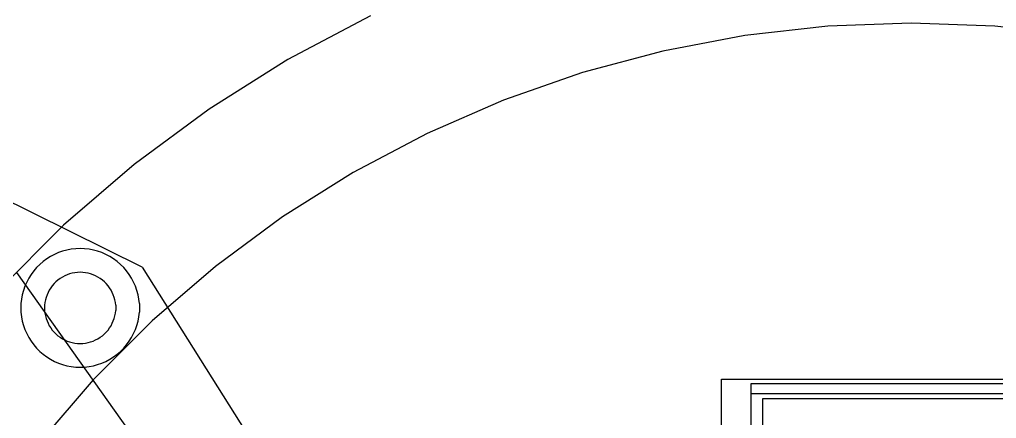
# Model space of a CAD drawing. Header units: millimetres. Extents: x -180 to 1414, y -663 to 972.
# Drawn here: x -75.1 to 7.2, y -389.3 to -355.7 of the extents above; entities that cross this region are included whole.
import ezdxf

# ---------------------------------------------------------------- set-up
doc = ezdxf.new("R2010")
doc.units = ezdxf.units.MM
doc.layers.add('HEAD_FRONT', color=8, linetype='Continuous')

msp = doc.modelspace()

# ---------------------------------------------------------------- linework, layer by layer
at = {"layer": 'HEAD_FRONT'}
for p, q in [((-64.791, -376.555), (-133.315, -342.613)), ((-45.558, -355.398), (-52.5, -359.067)), ((-45.558, -355.398), (-52.5, -359.067)), ((-7.025, -356.263), (-14.01, -357.05)), ((-7.025, -356.263), (-14.01, -357.05)), ((0, -356), (-7.025, -356.263)), ((0, -356), (-7.025, -356.263)), ((7.025, -356.263), (0, -356)), ((7.025, -356.263), (0, -356)), ((14.01, -357.05), (7.025, -356.263)), ((14.01, -357.05), (7.025, -356.263)), ((-14.01, -357.05), (-20.917, -358.357)), ((-14.01, -357.05), (-20.917, -358.357)), ((-20.917, -358.357), (-27.707, -360.176)), ((-20.917, -358.357), (-27.707, -360.176)), ((-52.5, -359.067), (-59.149, -363.245)), ((-52.5, -359.067), (-59.149, -363.245)), ((-27.707, -360.176), (-34.342, -362.498)), ((-27.707, -360.176), (-34.342, -362.498)), ((-34.342, -362.498), (-40.785, -365.309)), ((-34.342, -362.498), (-40.785, -365.309)), ((-59.149, -363.245), (-65.466, -367.908)), ((-59.149, -363.245), (-65.466, -367.908)), ((-40.785, -365.309), (-47, -368.594)), ((-40.785, -365.309), (-47, -368.594)), ((-65.466, -367.908), (-71.418, -373.03)), ((-65.466, -367.908), (-71.418, -373.03)), ((-47, -368.594), (-52.952, -372.334)), ((-47, -368.594), (-52.952, -372.334)), ((-52.952, -372.334), (-58.608, -376.508)), ((-52.952, -372.334), (-58.608, -376.508)), ((-71.418, -373.03), (-76.97, -378.582)), ((-71.418, -373.03), (-76.97, -378.582)), ((-71.116, -375.122), (-71.477, -375.219)), ((-70.749, -375.052), (-71.116, -375.122)), ((-70.377, -375.01), (-70.749, -375.052)), ((-70.004, -374.996), (-70.377, -375.01)), ((-69.63, -375.01), (-70.004, -374.996)), ((-69.258, -375.052), (-69.63, -375.01)), ((-68.891, -375.122), (-69.258, -375.052)), ((-68.53, -375.219), (-68.891, -375.122)), ((-72.82, -375.865), (-73.121, -376.087)), ((-72.504, -375.666), (-72.82, -375.865)), ((-72.173, -375.492), (-72.504, -375.666)), ((-71.83, -375.342), (-72.173, -375.492)), ((-71.477, -375.219), (-71.83, -375.342)), ((-68.177, -375.342), (-68.53, -375.219)), ((-67.834, -375.492), (-68.177, -375.342)), ((-67.504, -375.666), (-67.834, -375.492)), ((-67.187, -375.865), (-67.504, -375.666)), ((-66.886, -376.087), (-67.187, -375.865)), ((-73.669, -376.596), (-73.913, -376.879)), ((-73.404, -376.331), (-73.669, -376.596)), ((-73.121, -376.087), (-73.404, -376.331)), ((-66.603, -376.331), (-66.886, -376.087)), ((-66.338, -376.596), (-66.603, -376.331)), ((-66.094, -376.879), (-66.338, -376.596)), ((-64.791, -376.555), (-50.217, -399.676)), ((-58.608, -376.508), (-63.936, -381.093)), ((-58.608, -376.508), (-63.936, -381.093)), ((-75.366, -377.012), (-65.917, -390.367)), ((-74.334, -377.496), (-74.508, -377.827)), ((-74.135, -377.18), (-74.334, -377.496)), ((-73.913, -376.879), (-74.135, -377.18)), ((-71.874, -377.651), (-72.044, -377.797)), ((-71.694, -377.518), (-71.874, -377.651)), ((-71.504, -377.398), (-71.694, -377.518)), ((-71.305, -377.294), (-71.504, -377.398)), ((-71.1, -377.204), (-71.305, -377.294)), ((-70.888, -377.13), (-71.1, -377.204)), ((-70.671, -377.072), (-70.888, -377.13)), ((-70.451, -377.03), (-70.671, -377.072)), ((-70.228, -377.005), (-70.451, -377.03)), ((-70.004, -376.996), (-70.228, -377.005)), ((-69.779, -377.005), (-70.004, -376.996)), ((-69.556, -377.03), (-69.779, -377.005)), ((-69.336, -377.072), (-69.556, -377.03)), ((-69.119, -377.13), (-69.336, -377.072)), ((-68.908, -377.204), (-69.119, -377.13)), ((-68.702, -377.294), (-68.908, -377.204)), ((-68.504, -377.398), (-68.702, -377.294)), ((-68.314, -377.518), (-68.504, -377.398)), ((-68.133, -377.651), (-68.314, -377.518)), ((-67.963, -377.797), (-68.133, -377.651)), ((-65.872, -377.18), (-66.094, -376.879)), ((-65.673, -377.496), (-65.872, -377.18)), ((-65.499, -377.827), (-65.673, -377.496)), ((-74.658, -378.17), (-74.781, -378.523)), ((-74.508, -377.827), (-74.658, -378.17)), ((-72.482, -378.306), (-72.602, -378.496)), ((-72.349, -378.126), (-72.482, -378.306)), ((-72.203, -377.956), (-72.349, -378.126)), ((-72.044, -377.797), (-72.203, -377.956)), ((-67.804, -377.956), (-67.963, -377.797)), ((-67.658, -378.126), (-67.804, -377.956)), ((-67.525, -378.306), (-67.658, -378.126)), ((-67.405, -378.496), (-67.525, -378.306)), ((-65.349, -378.17), (-65.499, -377.827)), ((-65.226, -378.523), (-65.349, -378.17)), ((-74.948, -379.251), (-74.99, -379.623)), ((-74.878, -378.884), (-74.948, -379.251)), ((-74.781, -378.523), (-74.878, -378.884)), ((-72.87, -379.112), (-72.928, -379.329)), ((-72.796, -378.9), (-72.87, -379.112)), ((-72.706, -378.695), (-72.796, -378.9)), ((-72.602, -378.496), (-72.706, -378.695)), ((-67.301, -378.695), (-67.405, -378.496)), ((-67.211, -378.9), (-67.301, -378.695)), ((-67.137, -379.112), (-67.211, -378.9)), ((-67.079, -379.329), (-67.137, -379.112)), ((-65.129, -378.884), (-65.226, -378.523)), ((-65.059, -379.251), (-65.129, -378.884)), ((-65.018, -379.623), (-65.059, -379.251)), ((-74.99, -379.623), (-75.004, -379.996)), ((-75.004, -379.996), (-74.99, -380.37)), ((-72.995, -379.772), (-73.004, -379.996)), ((-73.004, -379.996), (-72.995, -380.221)), ((-72.97, -379.549), (-72.995, -379.772)), ((-72.928, -379.329), (-72.97, -379.549)), ((-67.037, -379.549), (-67.079, -379.329)), ((-67.012, -379.772), (-67.037, -379.549)), ((-67.012, -379.772), (-67.004, -379.996)), ((-67.004, -379.996), (-67.012, -380.221)), ((-65.018, -379.623), (-65.004, -379.996)), ((-65.004, -379.996), (-65.018, -380.37)), ((-74.99, -380.37), (-74.948, -380.742)), ((-74.948, -380.742), (-74.878, -381.109)), ((-72.995, -380.221), (-72.97, -380.444)), ((-72.97, -380.444), (-72.928, -380.664)), ((-72.928, -380.664), (-72.87, -380.881)), ((-72.87, -380.881), (-72.796, -381.092)), ((-67.211, -381.092), (-67.137, -380.881)), ((-67.137, -380.881), (-67.079, -380.664)), ((-67.079, -380.664), (-67.037, -380.444)), ((-67.037, -380.444), (-67.012, -380.221)), ((-65.129, -381.109), (-65.059, -380.742)), ((-65.059, -380.742), (-65.018, -380.37)), ((-74.878, -381.109), (-74.781, -381.47)), ((-74.781, -381.47), (-74.658, -381.823)), ((-72.796, -381.092), (-72.706, -381.298)), ((-72.706, -381.298), (-72.602, -381.496)), ((-72.602, -381.496), (-72.482, -381.686)), ((-72.482, -381.686), (-72.349, -381.867)), ((-63.936, -381.093), (-68.907, -386.064)), ((-63.936, -381.093), (-68.907, -386.064)), ((-67.658, -381.867), (-67.525, -381.686)), ((-67.525, -381.686), (-67.405, -381.496)), ((-67.405, -381.496), (-67.301, -381.298)), ((-67.301, -381.298), (-67.211, -381.092)), ((-65.349, -381.823), (-65.226, -381.47)), ((-65.226, -381.47), (-65.129, -381.109)), ((-74.658, -381.823), (-74.508, -382.166)), ((-74.508, -382.166), (-74.334, -382.496)), ((-74.334, -382.496), (-74.135, -382.813)), ((-72.349, -381.867), (-72.203, -382.037)), ((-72.203, -382.037), (-72.044, -382.196)), ((-72.044, -382.196), (-71.874, -382.342)), ((-71.874, -382.342), (-71.694, -382.475)), ((-71.694, -382.475), (-71.504, -382.595)), ((-71.504, -382.595), (-71.305, -382.699)), ((-68.702, -382.699), (-68.504, -382.595)), ((-68.504, -382.595), (-68.314, -382.475)), ((-68.314, -382.475), (-68.133, -382.342)), ((-68.133, -382.342), (-67.963, -382.196)), ((-67.963, -382.196), (-67.804, -382.037)), ((-67.804, -382.037), (-67.658, -381.867)), ((-65.872, -382.813), (-65.673, -382.496)), ((-65.673, -382.496), (-65.499, -382.166)), ((-65.499, -382.166), (-65.349, -381.823)), ((-74.135, -382.813), (-73.913, -383.114)), ((-73.913, -383.114), (-73.669, -383.397)), ((-73.669, -383.397), (-73.404, -383.662)), ((-71.305, -382.699), (-71.1, -382.789)), ((-71.1, -382.789), (-70.888, -382.863)), ((-70.888, -382.863), (-70.671, -382.921)), ((-70.671, -382.921), (-70.451, -382.963)), ((-70.451, -382.963), (-70.228, -382.988)), ((-70.228, -382.988), (-70.004, -382.996)), ((-70.004, -382.996), (-69.779, -382.988)), ((-69.779, -382.988), (-69.556, -382.963)), ((-69.556, -382.963), (-69.336, -382.921)), ((-69.336, -382.921), (-69.119, -382.863)), ((-69.119, -382.863), (-68.908, -382.789)), ((-68.908, -382.789), (-68.702, -382.699)), ((-66.603, -383.662), (-66.338, -383.397)), ((-66.338, -383.397), (-66.094, -383.114)), ((-66.094, -383.114), (-65.872, -382.813)), ((-73.404, -383.662), (-73.121, -383.906)), ((-73.121, -383.906), (-72.82, -384.128)), ((-72.82, -384.128), (-72.504, -384.327)), ((-67.504, -384.327), (-67.187, -384.128)), ((-67.187, -384.128), (-66.886, -383.906)), ((-66.886, -383.906), (-66.603, -383.662)), ((-72.504, -384.327), (-72.173, -384.501)), ((-72.173, -384.501), (-71.83, -384.651)), ((-71.83, -384.651), (-71.477, -384.774)), ((-71.477, -384.774), (-71.116, -384.871)), ((-71.116, -384.871), (-70.749, -384.941)), ((-70.749, -384.941), (-70.377, -384.982)), ((-70.377, -384.982), (-70.004, -384.996)), ((-70.004, -384.996), (-69.63, -384.982)), ((-69.63, -384.982), (-69.258, -384.941)), ((-69.258, -384.941), (-68.891, -384.871)), ((-68.891, -384.871), (-68.53, -384.774)), ((-68.53, -384.774), (-68.177, -384.651)), ((-68.177, -384.651), (-67.834, -384.501)), ((-67.834, -384.501), (-67.504, -384.327)), ((-68.907, -386.064), (-73.492, -391.392)), ((-68.907, -386.064), (-73.492, -391.392)), ((-16, -407.941), (-16, -386)), ((-16, -386), (16, -386)), ((-13.5, -387.211), (-13.5, -386.367)), ((-13.5, -413.633), (-13.5, -386.367)), ((-13.5, -386.367), (13.5, -386.367)), ((-13.5, -414.476), (-13.5, -387.211)), ((-13.5, -387.211), (13.5, -387.211)), ((-12.5, -412.378), (-12.5, -387.622)), ((-12.5, -392.381), (-12.5, -387.622)), ((-12.5, -387.622), (12.5, -387.622))]:
    msp.add_line(p, q, dxfattribs=at)

doc.saveas('drawing.dxf')
